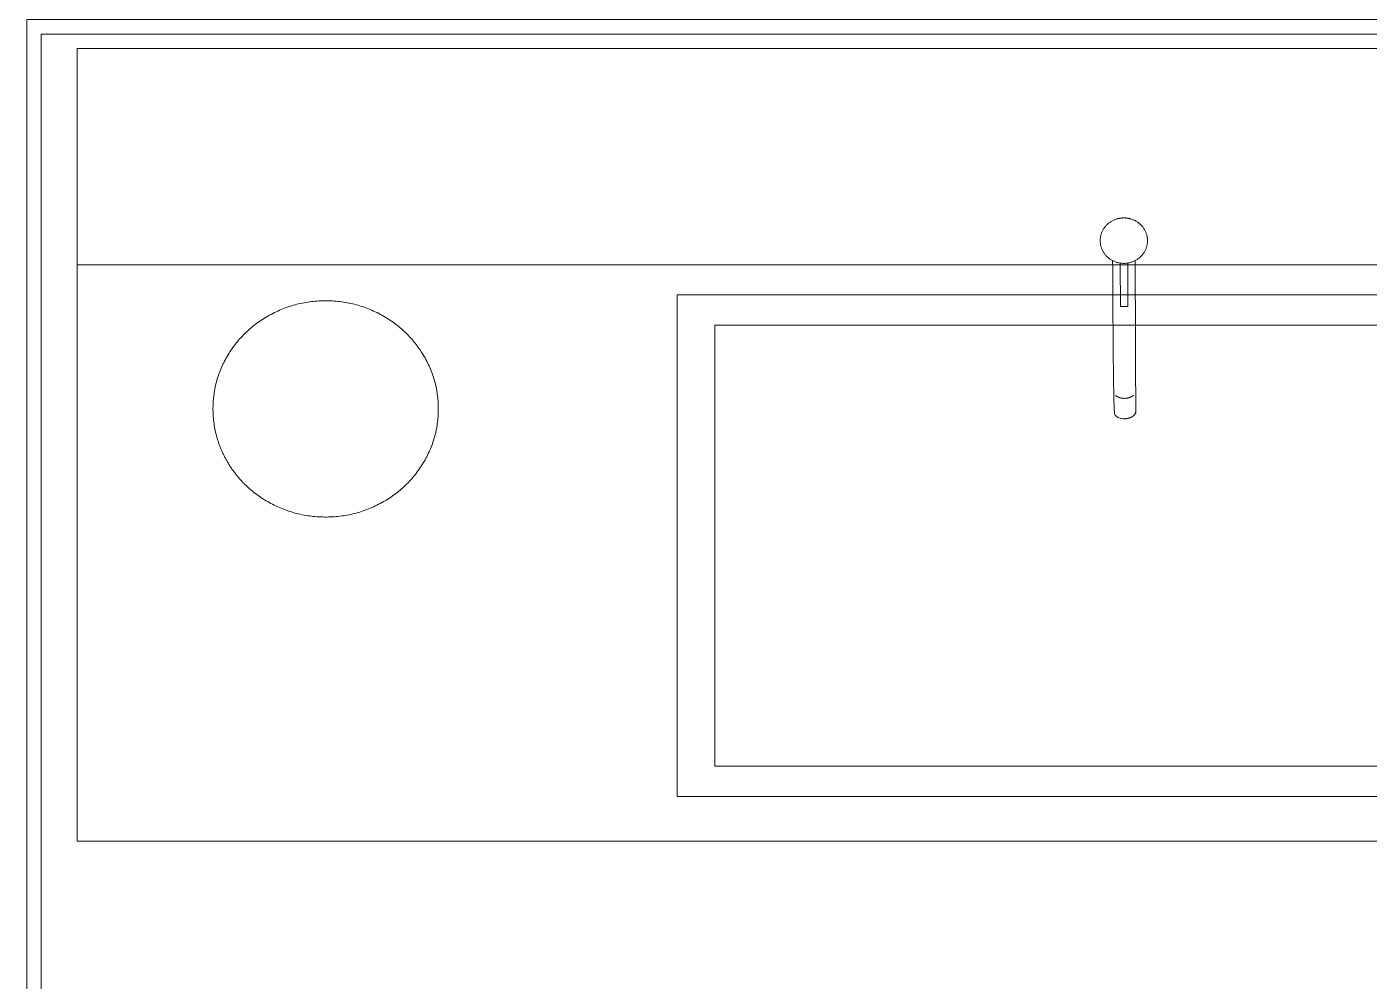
# Model space of a CAD drawing. Extents: x -1133 to 23780, y -1311 to 8245.
# Drawn here: x 14191.5 to 14284.6, y 2544.3 to 2610.5 of the extents above; entities that cross this region are included whole.
import ezdxf

# ---------------------------------------------------------------- set-up
doc = ezdxf.new("R2010")
doc.units = 0
doc.header["$MEASUREMENT"] = 0
doc.layers.get('0').update_dxf_attribs({"color": 9, "lineweight": 9})
for name, color, linetype, lineweight in [('05V', 9, 'Continuous', 9), ('11', 9, 'Continuous', 9), ('35', 9, 'Continuous', 9)]:
    doc.layers.add(name, color=color, linetype=linetype, lineweight=lineweight)

# ---------------------------------------------------------------- blocks, each defined once
blk = doc.blocks.new('Group-398-1')
at = {"lineweight": 0}
blk.add_line((384774.0706282762, 69367.75539043988), (384775.4706282008, 69367.75539043988), dxfattribs=at)
at = {"lineweight": 0, "flags": 128}
for points in [[(384774.0706282834, 69367.60539036898), (384774.0706282565, 69368.15539036898), (384775.4706281968, 69368.1553904399), (384775.4706282237, 69367.6053904399)], [(384774.4890869056, 69367.77627665128), (384774.4890868872, 69368.1242843664), (384775.0547118872, 69368.12428439144), (384775.0547119056, 69367.77627667633), (384774.4890869056, 69367.77627665128)], [(384774.4890869056, 69367.77627665128), (384774.4890868872, 69368.1242843664), (384775.0547118872, 69368.12428439144), (384775.0547119056, 69367.77627667633)], [(384774.5151285712, 69367.79727551012), (384774.5151285552, 69368.1032855101), (384775.0286702217, 69368.10328553263), (384775.028670238, 69367.79727553263), (384774.5151285712, 69367.79727551012)], [(384774.5151285712, 69367.79727551012), (384774.5151285552, 69368.1032855101), (384775.0286702217, 69368.10328553263), (384775.028670238, 69367.79727553263)]]:
    blk.add_lwpolyline(points, close=True, dxfattribs=at)
blk.add_lwpolyline([(384775.4706281445, 69367.60539042213), (384774.0706282565, 69367.60539042213), (384774.0706282565, 69368.15539036898), (384775.4706281445, 69368.15539036898)], close=True)
blk.add_lwpolyline([(384774.7423573446, 69367.75445292296), (384774.7422404263, 69367.78445271293), (384774.7474487231, 69367.78447141996), (384774.7475656417, 69367.75447163)], dxfattribs=at)
at = {"lineweight": 0}
for points in [[(384775.3661054214, 69367.89292508857), (384775.3556386551, 69367.9103288987), (384775.3193807154, 69367.93042508629), (384775.277513654, 69367.93042508428), (384775.2412557164, 69367.91032889308), (384775.2203221876, 69367.87552127091), (384775.2203221896, 69367.83532889202), (384775.2412557222, 69367.80052127196), (384775.2775136619, 69367.78042508438), (384775.3193807231, 69367.78042508628), (384775.355638661, 69367.80052127744), (384775.3765721897, 69367.83532889966), (384775.3765721876, 69367.87552127852), (384775.3661054214, 69367.89292508857)], [(384774.7450842577, 69367.72296249689), (384774.7494802681, 69367.7229782863), (384774.7570779346, 69367.72722580459), (384774.7614454578, 69367.73455114332), (384774.7614125632, 69367.74299148384), (384774.7569880653, 69367.75028524366), (384774.7493575038, 69367.75447806588), (384774.7405654828, 69367.75444648699), (384774.7329678159, 69367.75019896867), (384774.7286002929, 69367.74287362996), (384774.7286331875, 69367.73443328943), (384774.7330576856, 69367.72713952973), (384774.7406882468, 69367.72294670738), (384774.7450842577, 69367.72296249689)]]:
    blk.add_open_spline(points, degree=2, dxfattribs=at)
for points, knots in [([(384774.7527807586, 69367.75274034907), (384774.7523690144, 69367.85838866973), (384774.7502660837, 69367.86084240451), (384774.7466347771, 69367.86225038675), (384774.7424481003, 69367.8622353492), (384774.7388278698, 69367.86080132106), (384774.7367441236, 69367.85833254887), (384774.7367496617, 69367.85691154363), (384774.7369527649, 69367.80479788598), (384774.7371558681, 69367.75268422831)], [0, 0, 0, 1, 2, 3, 4, 5, 6, 6, 7, 7, 7]), ([(384774.7508547083, 69367.84601993277), (384774.7508397231, 69367.84603314262), (384774.7508546053, 69367.84604638531), (384774.7498739355, 69367.84687378742), (384774.7466898932, 69367.84810835018), (384774.7425032162, 69367.84809331267), (384774.740693101, 69367.84737629848), (384774.7393072315, 69367.84682733454), (384774.7383547957, 69367.84597503605)], [0, 0, 0, 1, 1, 2, 3, 4, 4, 5, 5, 5])]:
    blk.add_open_spline(points, degree=2, knots=knots, dxfattribs=at)
blk = doc.blocks.new('p-2. kat planı')
at = {"layer": '11'}
for points in [[(14470.49999999928, 2605.000002157638), (14347.49999999934, 2605.000002157638), (14347.49999999945, 2555.000007476654), (14337.49999999945, 2555.000007476654), (14337.49999999934, 2610.000002157638), (14192.49999999934, 2610.000002157638), (14192.4999999987, 2540.000004310871), (14182.4999999987, 2540.000004310871), (14182.49999999934, 2700.000000004566), (14192.49999999934, 2700.000000004566), (14192.49999999934, 2630.000002157638), (14337.49999999934, 2630.000002157638), (14337.49999999945, 2685.000002156008), (14347.49999999945, 2685.000002156008), (14347.49999999934, 2635.000002157638), (14470.49999999928, 2635.000002157638)], [(14470.49999999928, 2606.000002157638), (14346.49999999933, 2606.000002157638), (14346.49999999945, 2556.000007476654), (14338.49999999945, 2556.000007476654), (14338.49999999933, 2611.000002157638), (14191.49999999935, 2611.000002157638), (14191.4999999987, 2541.00000431087), (14183.4999999987, 2541.00000431087), (14183.49999999933, 2699.000000004566), (14191.49999999934, 2699.000000004566), (14191.49999999934, 2629.000002157638), (14338.49999999933, 2629.000002157638), (14338.49999999945, 2684.000002156008), (14346.49999999945, 2684.000002156008), (14346.49999999933, 2634.000002157638), (14470.49999999928, 2634.000002157638)]]:
    blk.add_lwpolyline(points, dxfattribs=at)

msp = doc.modelspace()

# ---------------------------------------------------------------- linework, layer by layer
at = {"layer": '35'}
msp.add_lwpolyline([(14192.49999999934, 2610.00000215764), (14192.4999999987, 2540.000004310867), (14182.4999999987, 2540.000004310867), (14182.49999999888, 2450.00000215764), (14192.49999999915, 2450.00000215764), (14192.49999999934, 2440.00000215764), (14470.49999999928, 2440.00000215764), (14470.49999999928, 2605.00000215764), (14347.49999999934, 2605.00000215764), (14347.49999999945, 2555.000007476651), (14337.49999999945, 2555.000007476651), (14337.49999999934, 2610.00000215764)], close=True, dxfattribs=at)

# ---------------------------------------------------------------- block references
msp.add_blockref('p-2. kat planı', (0, 0))
at = {"layer": '05V', "xscale": 100, "yscale": 100, "zscale": 100, "rotation": 180}
msp.add_blockref('Group-398-1', (38491742.06283957, 6939369.539044371), dxfattribs=at)

doc.saveas('drawing.dxf')
